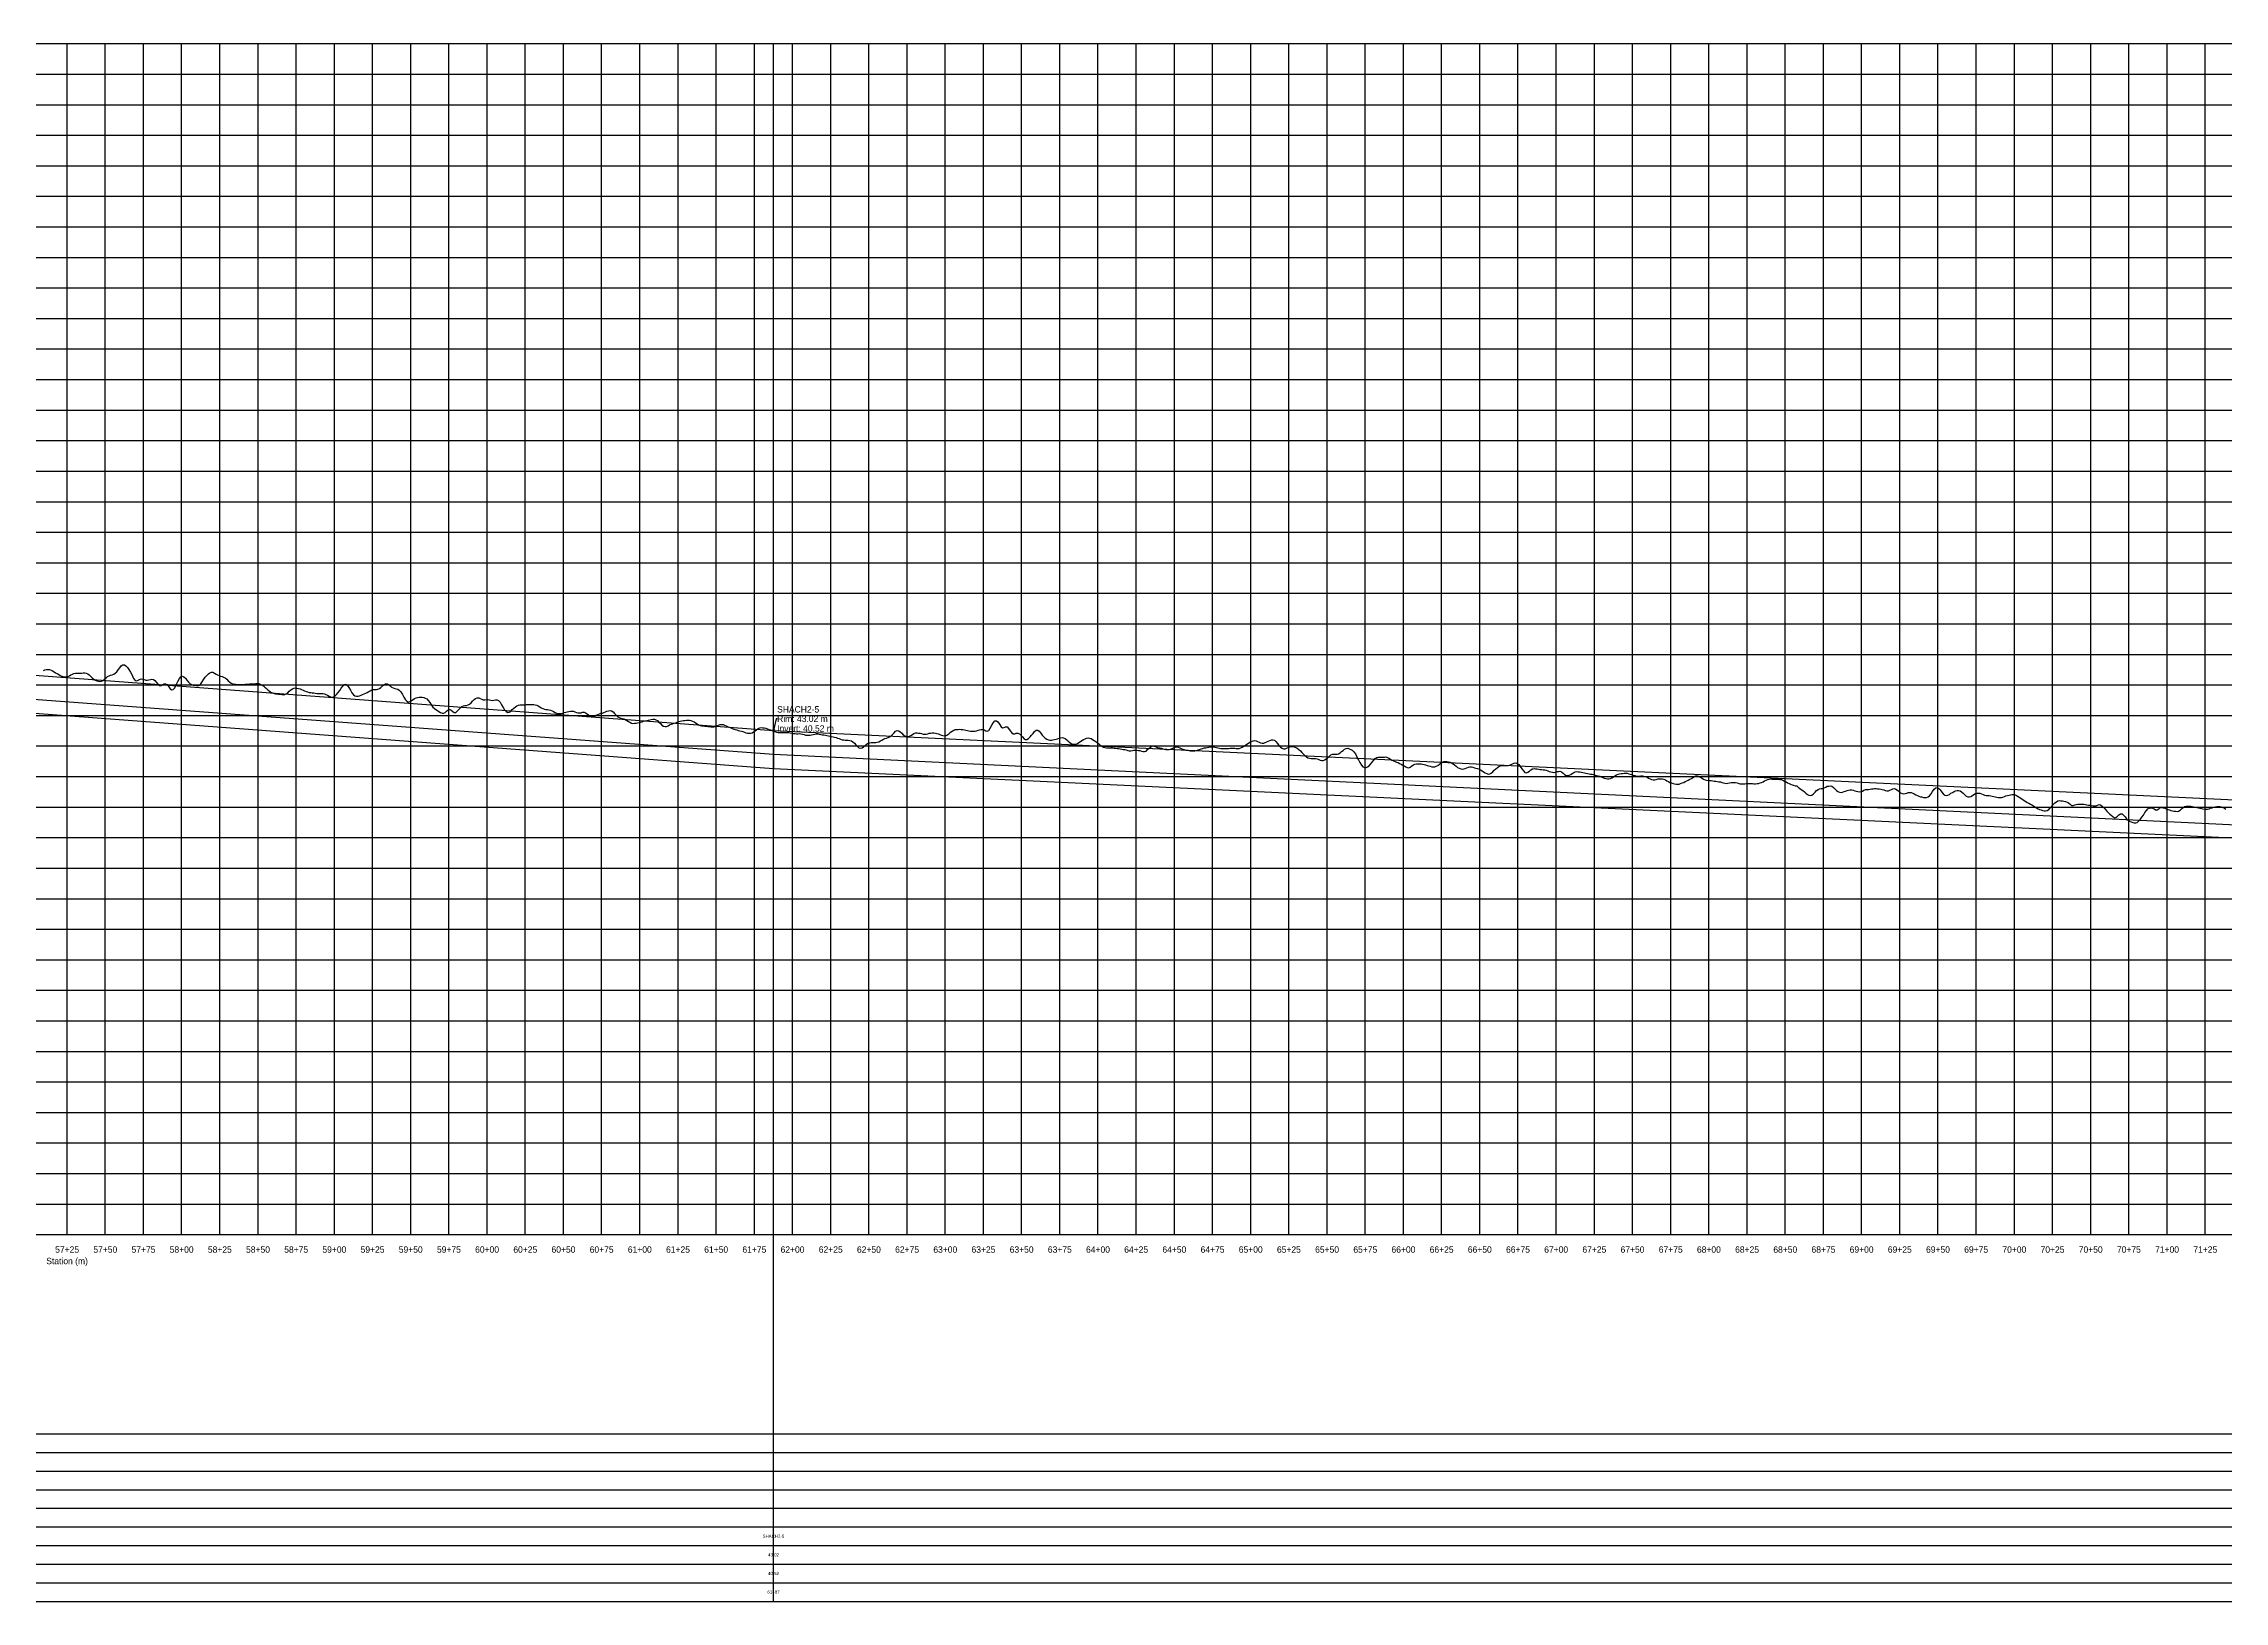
# Model space of a CAD drawing. Extents: x -64 to 11475, y -140 to 887.
# Drawn here: x 5710 to 7138, y -140 to 880 of the extents above; entities that cross this region are included whole.
import ezdxf
from ezdxf.enums import TextEntityAlignment as Align

# ---------------------------------------------------------------- set-up
doc = ezdxf.new("R2010")
doc.units = 0
for name, color, linetype in [('Annotation', 7, 'Continuous'), ('Annotation_Table', 254, 'Continuous'), ('Crown', 7, 'Continuous'), ('Grid', 254, 'Continuous'), ('Grid_Text', 7, 'Continuous'), ('Ground_Elevation', 3, 'Continuous'), ('Hydraulic_Grade', 5, 'Continuous'), ('Invert', 7, 'Continuous'), ('Structure', 7, 'Continuous')]:
    doc.layers.add(name, color=color, linetype=linetype)

msp = doc.modelspace()

# ---------------------------------------------------------------- linework, layer by layer
at = {"layer": 'Annotation', "color": 0}
msp.add_lwpolyline([(6187.5, 430.2), (6187.3, 431.1), (6188.1, 431)], close=True, dxfattribs=at)
msp.add_lwpolyline([(6189.9, 437.8), (6189.2, 437.8), (6187.5, 430.2)], dxfattribs=at)
at = {"layer": 'Annotation_Table', "color": 254}
for points in [[(6187.5, -140.2), (6187.5, 880)], [(-25, -30.5), (11450, -30.5)], [(-25, -42.7), (11450, -42.7)], [(-25, -54.9), (11450, -54.9)], [(-25, -67.1), (11450, -67.1)], [(-25, -79.2), (11450, -79.2)], [(-25, -91.4), (11450, -91.4)], [(-25, -103.6), (11450, -103.6)], [(-25, -115.8), (11450, -115.8)], [(-25, -128), (11450, -128)], [(-25, -140.2), (11450, -140.2)]]:
    msp.add_lwpolyline(points, dxfattribs=at)
at = {"layer": 'Crown', "color": 0}
for points in [[(3923.2, 599.8), (6187.5, 430.2)], [(6187.5, 430.2), (6187.5, 430.2)], [(6187.5, 430.2), (8970.7, 298)]]:
    msp.add_lwpolyline(points, dxfattribs=at)
at = {"layer": 'Grid', "color": 254}
for points in [[(-25, 880), (11450, 880)], [(5725, 100), (5725, 880)], [(5750, 100), (5750, 880)], [(5775, 100), (5775, 880)], [(5800, 100), (5800, 880)], [(5825, 100), (5825, 880)], [(5850, 100), (5850, 880)], [(5875, 100), (5875, 880)], [(5900, 100), (5900, 880)], [(5925, 100), (5925, 880)], [(5950, 100), (5950, 880)], [(5975, 100), (5975, 880)], [(6000, 100), (6000, 880)], [(6025, 100), (6025, 880)], [(6050, 100), (6050, 880)], [(6075, 100), (6075, 880)], [(6100, 100), (6100, 880)], [(6125, 100), (6125, 880)], [(6150, 100), (6150, 880)], [(6175, 100), (6175, 880)], [(6200, 100), (6200, 880)], [(6225, 100), (6225, 880)], [(6250, 100), (6250, 880)], [(6275, 100), (6275, 880)], [(6300, 100), (6300, 880)], [(6325, 100), (6325, 880)], [(6350, 100), (6350, 880)], [(6375, 100), (6375, 880)], [(6400, 100), (6400, 880)], [(6425, 100), (6425, 880)], [(6450, 100), (6450, 880)], [(6475, 100), (6475, 880)], [(6500, 100), (6500, 880)], [(6525, 100), (6525, 880)], [(6550, 100), (6550, 880)], [(6575, 100), (6575, 880)], [(6600, 100), (6600, 880)], [(6625, 100), (6625, 880)], [(6650, 100), (6650, 880)], [(6675, 100), (6675, 880)], [(6700, 100), (6700, 880)], [(6725, 100), (6725, 880)], [(6750, 100), (6750, 880)], [(6775, 100), (6775, 880)], [(6800, 100), (6800, 880)], [(6825, 100), (6825, 880)], [(6850, 100), (6850, 880)], [(6875, 100), (6875, 880)], [(6900, 100), (6900, 880)], [(6925, 100), (6925, 880)], [(6950, 100), (6950, 880)], [(6975, 100), (6975, 880)], [(7000, 100), (7000, 880)], [(7025, 100), (7025, 880)], [(7050, 100), (7050, 880)], [(7075, 100), (7075, 880)], [(7100, 100), (7100, 880)], [(7125, 100), (7125, 880)], [(-25, 860), (11450, 860)], [(-25, 840), (11450, 840)], [(-25, 820), (11450, 820)], [(-25, 800), (11450, 800)], [(-25, 780), (11450, 780)], [(-25, 760), (11450, 760)], [(-25, 740), (11450, 740)], [(-25, 720), (11450, 720)], [(-25, 700), (11450, 700)], [(-25, 680), (11450, 680)], [(-25, 660), (11450, 660)], [(-25, 640), (11450, 640)], [(-25, 620), (11450, 620)], [(-25, 600), (11450, 600)], [(-25, 580), (11450, 580)], [(-25, 560), (11450, 560)], [(-25, 540), (11450, 540)], [(-25, 520), (11450, 520)], [(-25, 500), (11450, 500)], [(-25, 480), (11450, 480)], [(-25, 460), (11450, 460)], [(-25, 440), (11450, 440)], [(-25, 420), (11450, 420)], [(-25, 400), (11450, 400)], [(-25, 380), (11450, 380)], [(-25, 360), (11450, 360)], [(-25, 340), (11450, 340)], [(-25, 320), (11450, 320)], [(-25, 300), (11450, 300)], [(-25, 280), (11450, 280)], [(-25, 260), (11450, 260)], [(-25, 240), (11450, 240)], [(-25, 220), (11450, 220)], [(-25, 200), (11450, 200)], [(-25, 180), (11450, 180)], [(-25, 160), (11450, 160)], [(-25, 140), (11450, 140)], [(-25, 120), (11450, 120)], [(-25, 100), (11450, 100)]]:
    msp.add_lwpolyline(points, dxfattribs=at)
at = {"layer": 'Ground_Elevation', "color": 3}
msp.add_lwpolyline([(5709.5, 469.5), (5710.5, 469.8), (5711.5, 470), (5712.5, 470), (5713.5, 470), (5714.5, 469.7), (5715.5, 469.2), (5716.5, 468.6), (5717.5, 468), (5718.5, 467.4), (5719.5, 466.8), (5720.5, 466.2), (5721.5, 465.8), (5722.5, 465.6), (5723.5, 465.4), (5724.5, 465.4), (5725.5, 465.6), (5726.5, 466), (5727.5, 466.5), (5728.5, 467), (5729.5, 467.4), (5730.5, 467.6), (5731.5, 467.6), (5732.5, 467.6), (5733.5, 467.6), (5734.5, 467.8), (5735.5, 468), (5736.5, 468), (5737.5, 467.8), (5738.5, 467.3), (5739.5, 466.5), (5740.5, 465.6), (5741.5, 464.6), (5742.5, 463.8), (5743.5, 463.1), (5744.5, 462.7), (5745.5, 462.4), (5746.5, 462.3), (5747.5, 462.4), (5748.5, 462.9), (5749.5, 463.8), (5750.5, 464.7), (5751.5, 465.5), (5752.5, 466), (5753.5, 466.3), (5754.5, 466.6), (5755.5, 467), (5756.5, 467.6), (5757.5, 468.5), (5758.5, 469.8), (5759.5, 471.2), (5760.5, 472.4), (5761.5, 473.2), (5762.5, 473.2), (5763.5, 472.6), (5764.5, 471.5), (5765.5, 470), (5766.5, 468.4), (5767.5, 466.4), (5768.5, 464.3), (5769.5, 462.9), (5770.5, 462.7), (5771.5, 463.1), (5772.5, 463.6), (5773.5, 463.9), (5774.5, 463.8), (5775.5, 463.5), (5776.5, 463.2), (5777.5, 463.1), (5778.5, 463.4), (5779.5, 463.6), (5780.5, 463.8), (5781.5, 463.6), (5782.5, 462.8), (5783.5, 461.6), (5784.5, 460.4), (5785.5, 459.7), (5786.5, 459.7), (5787.5, 460.3), (5788.5, 460.8), (5789.5, 460.8), (5790.5, 460.2), (5791.5, 458.8), (5792.5, 457.5), (5793.5, 456.8), (5794.5, 457), (5795.5, 458.1), (5796.5, 460.1), (5797.5, 462.2), (5798.5, 464.1), (5799.5, 465.3), (5800.5, 465.7), (5801.5, 465.3), (5802.5, 464.4), (5803.5, 463.2), (5804.5, 461.9), (5805.5, 460.8), (5806.5, 460.2), (5807.5, 459.9), (5808.5, 459.8), (5809.5, 459.6), (5810.5, 459.5), (5811.5, 459.8), (5812.5, 460.7), (5813.5, 462.1), (5814.5, 463.7), (5815.5, 465.1), (5816.5, 466.2), (5817.5, 467.2), (5818.5, 467.9), (5819.5, 468.3), (5820.5, 468.3), (5821.5, 467.8), (5822.5, 467.1), (5823.5, 466.5), (5824.5, 466.1), (5825.5, 465.8), (5826.5, 465.5), (5827.5, 465.1), (5828.5, 464.6), (5829.5, 463.7), (5830.5, 462.7), (5831.5, 461.8), (5832.5, 461.2), (5833.5, 460.8), (5834.5, 460.6), (5835.5, 460.4), (5836.5, 460.3), (5837.5, 460.2), (5838.5, 460.2), (5839.5, 460.3), (5840.5, 460.3), (5841.5, 460.4), (5842.5, 460.5), (5843.5, 460.6), (5844.5, 460.7), (5845.5, 460.8), (5846.5, 460.8), (5847.5, 460.8), (5848.5, 460.9), (5849.5, 460.9), (5850.5, 460.9), (5851.5, 460.6), (5852.5, 460), (5853.5, 459.3), (5854.5, 458.5), (5855.5, 457.7), (5856.5, 456.8), (5857.5, 456), (5858.5, 455.3), (5859.5, 454.8), (5860.5, 454.4), (5861.5, 454.2), (5862.5, 454.1), (5863.5, 454), (5864.5, 453.9), (5865.5, 453.7), (5866.5, 453.6), (5867.5, 453.7), (5868.5, 454.1), (5869.5, 454.9), (5870.5, 455.8), (5871.5, 456.7), (5872.5, 457.4), (5873.5, 457.8), (5874.5, 458), (5875.5, 457.9), (5876.5, 457.7), (5877.5, 457.4), (5878.5, 457), (5879.5, 456.6), (5880.5, 456.1), (5881.5, 455.7), (5882.5, 455.4), (5883.5, 455.1), (5884.5, 455), (5885.5, 454.9), (5886.5, 454.8), (5887.5, 454.6), (5888.5, 454.4), (5889.5, 454.3), (5890.5, 454.4), (5891.5, 454.4), (5892.5, 454.4), (5893.5, 454.2), (5894.5, 453.8), (5895.5, 453.2), (5896.5, 452.6), (5897.5, 452.2), (5898.5, 452), (5899.5, 452.2), (5900.5, 452.9), (5901.5, 453.8), (5902.5, 455), (5903.5, 456.3), (5904.5, 457.8), (5905.5, 459.1), (5906.5, 460.2), (5907.5, 460.4), (5908.5, 459.7), (5909.5, 458.3), (5910.5, 456.5), (5911.5, 454.9), (5912.5, 453.5), (5913.5, 452.8), (5914.5, 452.6), (5915.5, 452.7), (5916.5, 452.9), (5917.5, 453.3), (5918.5, 453.7), (5919.5, 454.1), (5920.5, 454.5), (5921.5, 455), (5922.5, 455.6), (5923.5, 456.2), (5924.5, 456.7), (5925.5, 457), (5926.5, 457.1), (5927.5, 457.1), (5928.5, 457.2), (5929.5, 457.7), (5930.5, 458.4), (5931.5, 459.4), (5932.5, 460.3), (5933.5, 460.7), (5934.5, 460.7), (5935.5, 460.2), (5936.5, 459.4), (5937.5, 458.6), (5938.5, 458), (5939.5, 457.7), (5940.5, 457.5), (5941.5, 457.2), (5942.5, 456.6), (5943.5, 455.4), (5944.5, 453.7), (5945.5, 451.9), (5946.5, 450.3), (5947.5, 449.3), (5948.5, 448.8), (5949.5, 449.1), (5950.5, 449.7), (5951.5, 450.5), (5952.5, 451.2), (5953.5, 451.6), (5954.5, 451.8), (5955.5, 451.9), (5956.5, 451.9), (5957.5, 451.9), (5958.5, 451.7), (5959.5, 451.4), (5960.5, 450.8), (5961.5, 449.8), (5962.5, 448.4), (5963.5, 446.7), (5964.5, 445.4), (5965.5, 444.5), (5966.5, 443.9), (5967.5, 443.2), (5968.5, 442.5), (5969.5, 441.9), (5970.5, 441.5), (5971.5, 441.5), (5972.5, 442), (5973.5, 442.9), (5974.5, 443.7), (5975.5, 444), (5976.5, 443.5), (5977.5, 442.6), (5978.5, 442), (5979.5, 442), (5980.5, 442.8), (5981.5, 443.9), (5982.5, 445), (5983.5, 445.8), (5984.5, 446.3), (5985.5, 446.5), (5986.5, 446.6), (5987.5, 446.9), (5988.5, 447.4), (5989.5, 448.3), (5990.5, 449.4), (5991.5, 450.4), (5992.5, 451.1), (5993.5, 451.5), (5994.5, 451.5), (5995.5, 451.2), (5996.5, 450.7), (5997.5, 450.2), (5998.5, 450.3), (5999.5, 450.5), (6000.5, 450.4), (6001.5, 450.2), (6002.5, 450.1), (6003.5, 449.9), (6004.5, 450.1), (6005.5, 450.3), (6006.5, 450.3), (6007.5, 449.8), (6008.5, 448.7), (6009.5, 447), (6010.5, 445.3), (6011.5, 443.6), (6012.5, 442.5), (6013.5, 442), (6014.5, 442.1), (6015.5, 442.8), (6016.5, 443.8), (6017.5, 444.8), (6018.5, 445.7), (6019.5, 446.4), (6020.5, 446.8), (6021.5, 446.9), (6022.5, 446.9), (6023.5, 446.9), (6024.5, 447), (6025.5, 447.1), (6026.5, 447.1), (6027.5, 447.1), (6028.5, 447.1), (6029.5, 447.1), (6030.5, 447.1), (6031.5, 447), (6032.5, 446.7), (6033.5, 446.2), (6034.5, 445.6), (6035.5, 445), (6036.5, 444.5), (6037.5, 444.1), (6038.5, 443.9), (6039.5, 443.8), (6040.5, 443.7), (6041.5, 443.5), (6042.5, 443.1), (6043.5, 442.5), (6044.5, 442), (6045.5, 441.6), (6046.5, 441.3), (6047.5, 441.3), (6048.5, 441.3), (6049.5, 441.6), (6050.5, 441.9), (6051.5, 442.2), (6052.5, 442.4), (6053.5, 442.6), (6054.5, 442.8), (6055.5, 442.8), (6056.5, 442.7), (6057.5, 442.3), (6058.5, 442), (6059.5, 441.7), (6060.5, 441.7), (6061.5, 441.8), (6062.5, 442.1), (6063.5, 442.2), (6064.5, 441.8), (6065.5, 441.1), (6066.5, 440.3), (6067.5, 439.5), (6068.5, 439.1), (6069.5, 439.2), (6070.5, 439.6), (6071.5, 440.2), (6072.5, 440.7), (6073.5, 441.1), (6074.5, 441.4), (6075.5, 441.6), (6076.5, 442), (6077.5, 442.3), (6078.5, 442.7), (6079.5, 443), (6080.5, 443.2), (6081.5, 443), (6082.5, 442.3), (6083.5, 441.2), (6084.5, 440.1), (6085.5, 439.2), (6086.5, 438.6), (6087.5, 438.3), (6088.5, 438.1), (6089.5, 437.8), (6090.5, 437.4), (6091.5, 436.8), (6092.5, 436.1), (6093.5, 435.5), (6094.5, 435), (6095.5, 434.8), (6096.5, 434.9), (6097.5, 435), (6098.5, 435.2), (6099.5, 435.4), (6100.5, 435.7), (6101.5, 435.9), (6102.5, 436.2), (6103.5, 436.4), (6104.5, 436.6), (6105.5, 436.9), (6106.5, 437.1), (6107.5, 437.3), (6108.5, 437.5), (6109.5, 437.5), (6110.5, 437.2), (6111.5, 436.6), (6112.5, 435.7), (6113.5, 434.7), (6114.5, 433.7), (6115.5, 433), (6116.5, 432.7), (6117.5, 432.8), (6118.5, 433.3), (6119.5, 433.8), (6120.5, 434.2), (6121.5, 434.5), (6122.5, 434.9), (6123.5, 435.2), (6124.5, 435.6), (6125.5, 436), (6126.5, 436.3), (6127.5, 436.5), (6128.5, 436.6), (6129.5, 436.7), (6130.5, 436.9), (6131.5, 437), (6132.5, 437), (6133.5, 436.8), (6134.5, 436.3), (6135.5, 435.8), (6136.5, 435.1), (6137.5, 434.5), (6138.5, 433.9), (6139.5, 433.5), (6140.5, 433.2), (6141.5, 433.1), (6142.5, 433), (6143.5, 432.9), (6144.5, 432.8), (6145.5, 432.7), (6146.5, 432.6), (6147.5, 432.5), (6148.5, 432.6), (6149.5, 432.8), (6150.5, 433.2), (6151.5, 433.6), (6152.5, 434), (6153.5, 434.1), (6154.5, 434), (6155.5, 433.7), (6156.5, 433.3), (6157.5, 432.8), (6158.5, 432.4), (6159.5, 431.9), (6160.5, 431.5), (6161.5, 431.1), (6162.5, 430.8), (6163.5, 430.5), (6164.5, 430.2), (6165.5, 430), (6166.5, 429.7), (6167.5, 429.4), (6168.5, 429.1), (6169.5, 428.7), (6170.5, 428.4), (6171.5, 428.3), (6172.5, 428.4), (6173.5, 428.7), (6174.5, 429.2), (6175.5, 429.9), (6176.5, 430.6), (6177.5, 431.4), (6178.5, 431.9), (6179.5, 432.1), (6180.5, 432), (6181.5, 431.8), (6182.5, 431.6), (6183.5, 431.2), (6184.5, 430.9), (6185.5, 430.5), (6186.5, 430.2), (6187.5, 429.8), (6188.5, 429.4), (6189.5, 429.1), (6190.5, 428.9), (6191.5, 428.8), (6192.5, 428.8), (6193.5, 428.8), (6194.5, 428.8), (6195.5, 428.9), (6196.5, 428.9), (6197.5, 428.8), (6198.5, 428.7), (6199.5, 428.4), (6200.5, 428.2), (6201.5, 428.1), (6202.5, 428), (6203.5, 428), (6204.5, 428.1), (6205.5, 428), (6206.5, 427.8), (6207.5, 427.5), (6208.5, 427.2), (6209.5, 427), (6210.5, 427), (6211.5, 427.1), (6212.5, 427.3), (6213.5, 427.6), (6214.5, 427.8), (6215.5, 427.9), (6216.5, 427.9), (6217.5, 427.8), (6218.5, 427.6), (6219.5, 427.4), (6220.5, 427.3), (6221.5, 427.1), (6222.5, 426.9), (6223.5, 426.6), (6224.5, 426.4), (6225.5, 426.2), (6226.5, 426), (6227.5, 425.8), (6228.5, 425.5), (6229.5, 425.2), (6230.5, 424.9), (6231.5, 424.5), (6232.5, 424.1), (6233.5, 424), (6234.5, 423.9), (6235.5, 423.9), (6236.5, 423.8), (6237.5, 423.7), (6238.5, 423.4), (6239.5, 422.8), (6240.5, 421.9), (6241.5, 420.8), (6242.5, 419.7), (6243.5, 418.8), (6244.5, 418.5), (6245.5, 418.7), (6246.5, 419.4), (6247.5, 420.3), (6248.5, 421.1), (6249.5, 421.8), (6250.5, 422.1), (6251.5, 422.3), (6252.5, 422.3), (6253.5, 422.3), (6254.5, 422.2), (6255.5, 422.4), (6256.5, 422.8), (6257.5, 423.4), (6258.5, 423.9), (6259.5, 424.4), (6260.5, 424.9), (6261.5, 425.2), (6262.5, 425.5), (6263.5, 426), (6264.5, 426.6), (6265.5, 427.5), (6266.5, 428.7), (6267.5, 429.7), (6268.5, 430.2), (6269.5, 429.9), (6270.5, 429.3), (6271.5, 428.4), (6272.5, 427.4), (6273.5, 426.7), (6274.5, 426.2), (6275.5, 426.2), (6276.5, 426.4), (6277.5, 426.9), (6278.5, 427.6), (6279.5, 428.2), (6280.5, 428.6), (6281.5, 428.7), (6282.5, 428.5), (6283.5, 428.3), (6284.5, 428.1), (6285.5, 427.8), (6286.5, 427.7), (6287.5, 427.8), (6288.5, 428), (6289.5, 428.3), (6290.5, 428.5), (6291.5, 428.7), (6292.5, 428.7), (6293.5, 428.5), (6294.5, 428.2), (6295.5, 427.9), (6296.5, 427.5), (6297.5, 427), (6298.5, 426.8), (6299.5, 426.7), (6300.5, 426.9), (6301.5, 427.4), (6302.5, 428.1), (6303.5, 429), (6304.5, 429.8), (6305.5, 430.4), (6306.5, 430.7), (6307.5, 430.8), (6308.5, 430.9), (6309.5, 431), (6310.5, 430.9), (6311.5, 430.8), (6312.5, 430.6), (6313.5, 430.4), (6314.5, 430.1), (6315.5, 430), (6316.5, 429.8), (6317.5, 429.7), (6318.5, 429.7), (6319.5, 429.8), (6320.5, 430), (6321.5, 430.3), (6322.5, 430.6), (6323.5, 430.8), (6324.5, 430.8), (6325.5, 430.5), (6326.5, 429.9), (6327.5, 429.7), (6328.5, 430.2), (6329.5, 431.7), (6330.5, 433.6), (6331.5, 435.3), (6332.5, 436.4), (6333.5, 436.5), (6334.5, 435.8), (6335.5, 434.2), (6336.5, 432.6), (6337.5, 431.9), (6338.5, 432.1), (6339.5, 432.6), (6340.5, 432.5), (6341.5, 431.5), (6342.5, 429.9), (6343.5, 428.7), (6344.5, 428), (6345.5, 428), (6346.5, 428.3), (6347.5, 428.4), (6348.5, 428), (6349.5, 427.1), (6350.5, 425.9), (6351.5, 424.9), (6352.5, 424.3), (6353.5, 424.3), (6354.5, 424.9), (6355.5, 426), (6356.5, 427.1), (6357.5, 428.2), (6358.5, 429.5), (6359.5, 430.4), (6360.5, 430.4), (6361.5, 429.7), (6362.5, 428.4), (6363.5, 427), (6364.5, 425.9), (6365.5, 425.1), (6366.5, 424.5), (6367.5, 424.1), (6368.5, 423.9), (6369.5, 423.9), (6370.5, 424), (6371.5, 424.2), (6372.5, 424.4), (6373.5, 424.7), (6374.5, 425.1), (6375.5, 425.4), (6376.5, 425.5), (6377.5, 425.4), (6378.5, 424.8), (6379.5, 424.1), (6380.5, 423.1), (6381.5, 422.3), (6382.5, 421.6), (6383.5, 421.2), (6384.5, 421.1), (6385.5, 421.3), (6386.5, 421.7), (6387.5, 422.3), (6388.5, 423), (6389.5, 423.6), (6390.5, 424.2), (6391.5, 424.7), (6392.5, 425.1), (6393.5, 425.3), (6394.5, 425.2), (6395.5, 424.8), (6396.5, 424.3), (6397.5, 423.6), (6398.5, 422.9), (6399.5, 422.2), (6400.5, 421.4), (6401.5, 420.5), (6402.5, 419.8), (6403.5, 419.3), (6404.5, 419), (6405.5, 418.8), (6406.5, 418.7), (6407.5, 418.7), (6408.5, 418.7), (6409.5, 418.7), (6410.5, 418.6), (6411.5, 418.5), (6412.5, 418.4), (6413.5, 418.3), (6414.5, 418.1), (6415.5, 418), (6416.5, 417.8), (6417.5, 417.6), (6418.5, 417.4), (6419.5, 417.1), (6420.5, 416.9), (6421.5, 416.8), (6422.5, 417), (6423.5, 417.2), (6424.5, 417.2), (6425.5, 417.2), (6426.5, 417.1), (6427.5, 417), (6428.5, 416.7), (6429.5, 416.4), (6430.5, 416.3), (6431.5, 416.7), (6432.5, 417.6), (6433.5, 418.6), (6434.5, 419.5), (6435.5, 420), (6436.5, 419.9), (6437.5, 419.6), (6438.5, 419.2), (6439.5, 418.9), (6440.5, 418.7), (6441.5, 418.5), (6442.5, 418.2), (6443.5, 418), (6444.5, 417.8), (6445.5, 417.6), (6446.5, 417.6), (6447.5, 417.9), (6448.5, 418.4), (6449.5, 418.8), (6450.5, 419.2), (6451.5, 419.4), (6452.5, 419.3), (6453.5, 418.8), (6454.5, 418.3), (6455.5, 417.9), (6456.5, 417.6), (6457.5, 417.3), (6458.5, 417.2), (6459.5, 417), (6460.5, 416.9), (6461.5, 416.9), (6462.5, 416.8), (6463.5, 416.8), (6464.5, 417), (6465.5, 417.4), (6466.5, 417.8), (6467.5, 418.1), (6468.5, 418.4), (6469.5, 418.7), (6470.5, 418.9), (6471.5, 419.1), (6472.5, 419.3), (6473.5, 419.5), (6474.5, 419.5), (6475.5, 419.5), (6476.5, 419.3), (6477.5, 419.1), (6478.5, 418.8), (6479.5, 418.5), (6480.5, 418.4), (6481.5, 418.4), (6482.5, 418.4), (6483.5, 418.4), (6484.5, 418.4), (6485.5, 418.4), (6486.5, 418.5), (6487.5, 418.5), (6488.5, 418.5), (6489.5, 418.5), (6490.5, 418.4), (6491.5, 418.3), (6492.5, 418.4), (6493.5, 418.7), (6494.5, 419.2), (6495.5, 419.8), (6496.5, 420.5), (6497.5, 421.2), (6498.5, 421.9), (6499.5, 422.6), (6500.5, 423), (6501.5, 423.3), (6502.5, 423.5), (6503.5, 423.4), (6504.5, 423), (6505.5, 422.6), (6506.5, 422.1), (6507.5, 421.9), (6508.5, 421.9), (6509.5, 422.3), (6510.5, 422.7), (6511.5, 423.2), (6512.5, 423.7), (6513.5, 424.1), (6514.5, 424.1), (6515.5, 423.8), (6516.5, 422.9), (6517.5, 421.7), (6518.5, 420.4), (6519.5, 419.3), (6520.5, 418.5), (6521.5, 418.2), (6522.5, 418.2), (6523.5, 418.6), (6524.5, 419.1), (6525.5, 419.4), (6526.5, 419.6), (6527.5, 419.6), (6528.5, 419.5), (6529.5, 419.1), (6530.5, 418.5), (6531.5, 417.8), (6532.5, 416.8), (6533.5, 415.7), (6534.5, 414.7), (6535.5, 413.7), (6536.5, 412.9), (6537.5, 412.3), (6538.5, 412), (6539.5, 411.8), (6540.5, 411.8), (6541.5, 411.8), (6542.5, 411.8), (6543.5, 411.6), (6544.5, 411.2), (6545.5, 410.8), (6546.5, 410.4), (6547.5, 410.5), (6548.5, 410.9), (6549.5, 411.5), (6550.5, 412.4), (6551.5, 413.4), (6552.5, 414.3), (6553.5, 414.7), (6554.5, 414.7), (6555.5, 414.6), (6556.5, 414.6), (6557.5, 414.9), (6558.5, 415.5), (6559.5, 416.3), (6560.5, 417.1), (6561.5, 417.9), (6562.5, 418.4), (6563.5, 418.5), (6564.5, 418.2), (6565.5, 417.8), (6566.5, 417.2), (6567.5, 416.2), (6568.5, 414.8), (6569.5, 413), (6570.5, 411), (6571.5, 409.1), (6572.5, 407.4), (6573.5, 406.4), (6574.5, 406), (6575.5, 406), (6576.5, 406.4), (6577.5, 407.1), (6578.5, 408.2), (6579.5, 409.5), (6580.5, 410.8), (6581.5, 411.8), (6582.5, 412.4), (6583.5, 412.7), (6584.5, 412.7), (6585.5, 412.6), (6586.5, 412.6), (6587.5, 412.7), (6588.5, 412.8), (6589.5, 412.5), (6590.5, 412), (6591.5, 411.3), (6592.5, 410.7), (6593.5, 410.2), (6594.5, 409.8), (6595.5, 409.4), (6596.5, 409.1), (6597.5, 408.6), (6598.5, 408.1), (6599.5, 407.5), (6600.5, 406.9), (6601.5, 406.3), (6602.5, 405.9), (6603.5, 405.8), (6604.5, 406.2), (6605.5, 407), (6606.5, 407.6), (6607.5, 408), (6608.5, 408.3), (6609.5, 408.4), (6610.5, 408.4), (6611.5, 408.3), (6612.5, 408.1), (6613.5, 407.9), (6614.5, 407.6), (6615.5, 407.3), (6616.5, 407), (6617.5, 406.7), (6618.5, 406.4), (6619.5, 406.3), (6620.5, 406.3), (6621.5, 406.7), (6622.5, 407.3), (6623.5, 408), (6624.5, 408.8), (6625.5, 409.4), (6626.5, 409.8), (6627.5, 409.9), (6628.5, 409.9), (6629.5, 409.7), (6630.5, 409.4), (6631.5, 409), (6632.5, 408.4), (6633.5, 407.6), (6634.5, 406.8), (6635.5, 406), (6636.5, 405.4), (6637.5, 405), (6638.5, 404.9), (6639.5, 405), (6640.5, 405.3), (6641.5, 405.7), (6642.5, 406.1), (6643.5, 406.3), (6644.5, 406.3), (6645.5, 406.1), (6646.5, 405.8), (6647.5, 405.5), (6648.5, 405.2), (6649.5, 404.8), (6650.5, 404.3), (6651.5, 403.7), (6652.5, 403), (6653.5, 402.4), (6654.5, 401.9), (6655.5, 401.6), (6656.5, 401.7), (6657.5, 402.2), (6658.5, 403), (6659.5, 404.1), (6660.5, 405), (6661.5, 405.9), (6662.5, 406.6), (6663.5, 407.1), (6664.5, 407.3), (6665.5, 407.3), (6666.5, 407.2), (6667.5, 407.2), (6668.5, 407.2), (6669.5, 407.5), (6670.5, 407.9), (6671.5, 408.4), (6672.5, 408.8), (6673.5, 408.9), (6674.5, 408.6), (6675.5, 407.8), (6676.5, 406.6), (6677.5, 405.1), (6678.5, 403.7), (6679.5, 402.7), (6680.5, 402.5), (6681.5, 402.8), (6682.5, 403.6), (6683.5, 404.4), (6684.5, 405), (6685.5, 405.2), (6686.5, 405.1), (6687.5, 405), (6688.5, 404.8), (6689.5, 404.7), (6690.5, 404.6), (6691.5, 404.4), (6692.5, 404.3), (6693.5, 404.1), (6694.5, 403.8), (6695.5, 403.4), (6696.5, 403), (6697.5, 402.8), (6698.5, 402.7), (6699.5, 402.9), (6700.5, 403.2), (6701.5, 403.4), (6702.5, 403.5), (6703.5, 403.1), (6704.5, 402.3), (6705.5, 401.3), (6706.5, 400.7), (6707.5, 400.6), (6708.5, 400.9), (6709.5, 401.4), (6710.5, 402), (6711.5, 402.6), (6712.5, 403), (6713.5, 403.2), (6714.5, 403.1), (6715.5, 403), (6716.5, 402.8), (6717.5, 402.7), (6718.5, 402.5), (6719.5, 402.3), (6720.5, 402), (6721.5, 401.8), (6722.5, 401.6), (6723.5, 401.5), (6724.5, 401.3), (6725.5, 401), (6726.5, 400.7), (6727.5, 400.4), (6728.5, 400.2), (6729.5, 399.9), (6730.5, 399.4), (6731.5, 399), (6732.5, 398.7), (6733.5, 398.6), (6734.5, 398.6), (6735.5, 398.8), (6736.5, 399.1), (6737.5, 399.8), (6738.5, 400.5), (6739.5, 401.1), (6740.5, 401.6), (6741.5, 401.8), (6742.5, 401.9), (6743.5, 402), (6744.5, 402.2), (6745.5, 402.2), (6746.5, 402.1), (6747.5, 401.8), (6748.5, 401.6), (6749.5, 401.3), (6750.5, 401), (6751.5, 400.6), (6752.5, 400.3), (6753.5, 400.2), (6754.5, 400.3), (6755.5, 400.5), (6756.5, 400.5), (6757.5, 400.3), (6758.5, 400), (6759.5, 399.5), (6760.5, 398.9), (6761.5, 398.4), (6762.5, 398), (6763.5, 397.8), (6764.5, 397.9), (6765.5, 398.1), (6766.5, 398.4), (6767.5, 398.5), (6768.5, 398.6), (6769.5, 398.5), (6770.5, 398.2), (6771.5, 397.8), (6772.5, 397.2), (6773.5, 396.7), (6774.5, 396.2), (6775.5, 395.9), (6776.5, 395.5), (6777.5, 395.2), (6778.5, 395), (6779.5, 394.9), (6780.5, 395.1), (6781.5, 395.4), (6782.5, 395.8), (6783.5, 396.2), (6784.5, 396.7), (6785.5, 397.2), (6786.5, 397.7), (6787.5, 398.2), (6788.5, 398.8), (6789.5, 399.4), (6790.5, 400.1), (6791.5, 400.4), (6792.5, 400.4), (6793.5, 400.2), (6794.5, 399.6), (6795.5, 399), (6796.5, 398.3), (6797.5, 397.8), (6798.5, 397.6), (6799.5, 397.5), (6800.5, 397.4), (6801.5, 397.3), (6802.5, 397.2), (6803.5, 397), (6804.5, 396.9), (6805.5, 396.8), (6806.5, 396.6), (6807.5, 396.5), (6808.5, 396.2), (6809.5, 395.9), (6810.5, 395.6), (6811.5, 395.5), (6812.5, 395.6), (6813.5, 395.9), (6814.5, 396.1), (6815.5, 396.2), (6816.5, 396.2), (6817.5, 396.1), (6818.5, 395.8), (6819.5, 395.5), (6820.5, 395.3), (6821.5, 395.2), (6822.5, 395.3), (6823.5, 395.3), (6824.5, 395.4), (6825.5, 395.5), (6826.5, 395.5), (6827.5, 395.4), (6828.5, 395.4), (6829.5, 395.3), (6830.5, 395.3), (6831.5, 395.4), (6832.5, 395.5), (6833.5, 395.8), (6834.5, 396.1), (6835.5, 396.6), (6836.5, 397.1), (6837.5, 397.6), (6838.5, 398), (6839.5, 398.3), (6840.5, 398.4), (6841.5, 398.3), (6842.5, 398.2), (6843.5, 398.2), (6844.5, 398.2), (6845.5, 398.2), (6846.5, 398.1), (6847.5, 398), (6848.5, 397.6), (6849.5, 397), (6850.5, 396.5), (6851.5, 395.9), (6852.5, 395.5), (6853.5, 395), (6854.5, 394.6), (6855.5, 394.3), (6856.5, 394), (6857.5, 393.9), (6858.5, 393.1), (6859.5, 392.2), (6860.5, 391.4), (6861.5, 390.8), (6862.5, 390), (6863.5, 389.1), (6864.5, 388.3), (6865.5, 387.7), (6866.5, 387.6), (6867.5, 387.9), (6868.5, 388.7), (6869.5, 389.8), (6870.5, 390.8), (6871.5, 391.5), (6872.5, 391.9), (6873.5, 392.1), (6874.5, 392.2), (6875.5, 392.6), (6876.5, 393.1), (6877.5, 393.6), (6878.5, 393.8), (6879.5, 393.9), (6880.5, 393.6), (6881.5, 392.9), (6882.5, 391.9), (6883.5, 390.8), (6884.5, 390.1), (6885.5, 389.7), (6886.5, 389.6), (6887.5, 389.8), (6888.5, 390.1), (6889.5, 390.5), (6890.5, 390.8), (6891.5, 391), (6892.5, 391.2), (6893.5, 391.2), (6894.5, 391), (6895.5, 390.7), (6896.5, 390.4), (6897.5, 390.1), (6898.5, 390), (6899.5, 390.1), (6900.5, 390.4), (6901.5, 391), (6902.5, 391.4), (6903.5, 391.5), (6904.5, 391.6), (6905.5, 391.8), (6906.5, 391.9), (6907.5, 392), (6908.5, 392.1), (6909.5, 392.1), (6910.5, 392), (6911.5, 391.9), (6912.5, 391.7), (6913.5, 391.5), (6914.5, 391.2), (6915.5, 390.9), (6916.5, 390.6), (6917.5, 390.7), (6918.5, 391.1), (6919.5, 391.6), (6920.5, 392), (6921.5, 392.1), (6922.5, 391.7), (6923.5, 391), (6924.5, 390.1), (6925.5, 389.3), (6926.5, 388.8), (6927.5, 388.7), (6928.5, 388.8), (6929.5, 389.1), (6930.5, 389.5), (6931.5, 389.6), (6932.5, 389.5), (6933.5, 389.1), (6934.5, 388.6), (6935.5, 388.1), (6936.5, 387.6), (6937.5, 387.1), (6938.5, 386.8), (6939.5, 386.6), (6940.5, 386.3), (6941.5, 386.2), (6942.5, 386.3), (6943.5, 386.6), (6944.5, 387.4), (6945.5, 388.7), (6946.5, 390.3), (6947.5, 391.7), (6948.5, 392.6), (6949.5, 392.8), (6950.5, 392.2), (6951.5, 391.2), (6952.5, 389.8), (6953.5, 388.6), (6954.5, 387.8), (6955.5, 387.6), (6956.5, 387.8), (6957.5, 388.3), (6958.5, 389), (6959.5, 389.6), (6960.5, 390.2), (6961.5, 390.6), (6962.5, 390.9), (6963.5, 390.9), (6964.5, 390.6), (6965.5, 390), (6966.5, 389.1), (6967.5, 388), (6968.5, 387.1), (6969.5, 386.7), (6970.5, 386.7), (6971.5, 387), (6972.5, 387.6), (6973.5, 388.2), (6974.5, 388.8), (6975.5, 389.2), (6976.5, 389.2), (6977.5, 389), (6978.5, 388.6), (6979.5, 388.2), (6980.5, 387.8), (6981.5, 387.6), (6982.5, 387.5), (6983.5, 387.5), (6984.5, 387.4), (6985.5, 387.1), (6986.5, 386.9), (6987.5, 386.6), (6988.5, 386.5), (6989.5, 386.3), (6990.5, 386.2), (6991.5, 386.2), (6992.5, 386.5), (6993.5, 386.9), (6994.5, 387.3), (6995.5, 387.5), (6996.5, 387.8), (6997.5, 388), (6998.5, 388.2), (6999.5, 388.2), (7000.5, 388), (7001.5, 387.6), (7002.5, 387), (7003.5, 386.3), (7004.5, 385.6), (7005.5, 385), (7006.5, 384.3), (7007.5, 383.7), (7008.5, 383.1), (7009.5, 382.5), (7010.5, 382), (7011.5, 381.5), (7012.5, 380.9), (7013.5, 380.2), (7014.5, 379.4), (7015.5, 378.9), (7016.5, 378.4), (7017.5, 378.1), (7018.5, 377.8), (7019.5, 377.6), (7020.5, 377.5), (7021.5, 377.8), (7022.5, 378.4), (7023.5, 379.4), (7024.5, 380.4), (7025.5, 381.6), (7026.5, 382.7), (7027.5, 383.5), (7028.5, 384.1), (7029.5, 384.2), (7030.5, 384.1), (7031.5, 384), (7032.5, 383.8), (7033.5, 383.6), (7034.5, 383.3), (7035.5, 382.7), (7036.5, 381.9), (7037.5, 381.1), (7038.5, 381.1), (7039.5, 381.4), (7040.5, 381.6), (7041.5, 381.8), (7042.5, 381.9), (7043.5, 382), (7044.5, 381.9), (7045.5, 381.9), (7046.5, 381.7), (7047.5, 381.5), (7048.5, 381.3), (7049.5, 381.2), (7050.5, 381), (7051.5, 380.9), (7052.5, 380.8), (7053.5, 380.9), (7054.5, 381.2), (7055.5, 381.7), (7056.5, 381.5), (7057.5, 380.7), (7058.5, 379.7), (7059.5, 378.6), (7060.5, 377.4), (7061.5, 376.4), (7062.5, 375.4), (7063.5, 374.7), (7064.5, 373.8), (7065.5, 373), (7066.5, 373.1), (7067.5, 374), (7068.5, 375), (7069.5, 375.6), (7070.5, 375.6), (7071.5, 374.8), (7072.5, 373.6), (7073.5, 372.4), (7074.5, 371.5), (7075.5, 370.8), (7076.5, 370.3), (7077.5, 369.8), (7078.5, 369.6), (7079.5, 369.6), (7080.5, 370), (7081.5, 370.9), (7082.5, 372.1), (7083.5, 373.4), (7084.5, 374.8), (7085.5, 376.4), (7086.5, 377.8), (7087.5, 378.9), (7088.5, 379.3), (7089.5, 379.4), (7090.5, 379.2), (7091.5, 378.8), (7092.5, 378.3), (7093.5, 378.2), (7094.5, 378.9), (7095.5, 379.7), (7096.5, 379.7), (7097.5, 379.6), (7098.5, 379.3), (7099.5, 378.9), (7100.5, 378.5), (7101.5, 378.1), (7102.5, 377.8), (7103.5, 377.5), (7104.5, 377.4), (7105.5, 377.3), (7106.5, 377.2), (7107.5, 377.3), (7108.5, 377.9), (7109.5, 378.9), (7110.5, 379.8), (7111.5, 380.4), (7112.5, 380.6), (7113.5, 380.7), (7114.5, 380.7), (7115.5, 380.6), (7116.5, 380.3), (7117.5, 380.1), (7118.5, 380), (7119.5, 379.8), (7120.5, 379.6), (7121.5, 379.3), (7122.5, 379.1), (7123.5, 378.9), (7124.5, 378.7), (7125.5, 378.6), (7126.5, 378.7), (7127.5, 378.9), (7128.5, 379.2), (7129.5, 379.5), (7130.5, 379.9), (7131.5, 380.1), (7132.5, 380.3), (7133.5, 380.4), (7134.5, 380.4), (7135.5, 380.1), (7136.5, 379.7), (7137.5, 379.2), (7138.5, 378.6)], dxfattribs=at)
at = {"layer": 'Hydraulic_Grade', "color": 5}
for points in [[(3923.2, 582.9), (6187.5, 414.6)], [(6187.5, 414.6), (6187.5, 414.6)], [(6187.5, 414.6), (8970.7, 280.1)]]:
    msp.add_lwpolyline(points, dxfattribs=at)
at = {"layer": 'Invert', "color": 0}
for points in [[(3923.2, 574.8), (6187.5, 405.2)], [(6187.5, 405.2), (6187.5, 405.2)], [(6187.5, 405.2), (8970.7, 273)]]:
    msp.add_lwpolyline(points, dxfattribs=at)
at = {"layer": 'Structure', "color": 0}
msp.add_lwpolyline([(6187.5, 430.2), (6187.5, 405.2)], dxfattribs=at)
msp.add_lwpolyline([(6187.5, 430.2), (6187.5, 405.2)], dxfattribs=at)

# ---------------------------------------------------------------- texts
at = {"layer": 'Annotation', "color": 0}
for s, height, p in [('SHACH2-5', 4.17, (6189.9, 444)), ('Rim: 43.02 m', 4.167, (6189.9, 437.8)), ('Invert: 40.52 m', 4.167, (6189.9, 431.5))]:
    msp.add_text(s, height=height, dxfattribs=at).set_placement(p, align=Align.MIDDLE_LEFT)
at = {"layer": 'Annotation_Table', "color": 0}
for s, p in [('SHACH2-5', (6187.5, -97.5)), ('43.02', (6187.5, -109.7)), ('40.52', (6187.5, -121.9)), ('61+87', (6187.5, -134.1))]:
    msp.add_text(s, height=2.08, dxfattribs=at).set_placement(p, align=Align.MIDDLE_CENTER)
at = {"layer": 'Grid_Text', "color": 0}
for s, height, p in [('57+25', 4.17, (5725, 92.3)), ('57+50', 4.17, (5750, 92.3)), ('57+75', 4.17, (5775, 92.3)), ('58+00', 4.17, (5800, 92.3)), ('58+25', 4.17, (5825, 92.3)), ('58+50', 4.17, (5850, 92.3)), ('58+75', 4.17, (5875, 92.3)), ('59+00', 4.17, (5900, 92.3)), ('59+25', 4.17, (5925, 92.3)), ('59+50', 4.17, (5950, 92.3)), ('59+75', 4.17, (5975, 92.3)), ('60+00', 4.17, (6000, 92.3)), ('60+25', 4.17, (6025, 92.3)), ('60+50', 4.17, (6050, 92.3)), ('60+75', 4.17, (6075, 92.3)), ('61+00', 4.17, (6100, 92.3)), ('61+25', 4.17, (6125, 92.3)), ('61+50', 4.17, (6150, 92.3)), ('61+75', 4.17, (6175, 92.3)), ('62+00', 4.17, (6200, 92.3)), ('62+25', 4.17, (6225, 92.3)), ('62+50', 4.17, (6250, 92.3)), ('62+75', 4.17, (6275, 92.3)), ('63+00', 4.17, (6300, 92.3)), ('63+25', 4.17, (6325, 92.3)), ('63+50', 4.17, (6350, 92.3)), ('63+75', 4.17, (6375, 92.3)), ('64+00', 4.17, (6400, 92.3)), ('64+25', 4.17, (6425, 92.3)), ('64+50', 4.17, (6450, 92.3)), ('64+75', 4.17, (6475, 92.3)), ('65+00', 4.17, (6500, 92.3)), ('65+25', 4.17, (6525, 92.3)), ('65+50', 4.17, (6550, 92.3)), ('65+75', 4.17, (6575, 92.3)), ('66+00', 4.17, (6600, 92.3)), ('66+25', 4.17, (6625, 92.3)), ('66+50', 4.17, (6650, 92.3)), ('66+75', 4.17, (6675, 92.3)), ('67+00', 4.17, (6700, 92.3)), ('67+25', 4.17, (6725, 92.3)), ('67+50', 4.17, (6750, 92.3)), ('67+75', 4.17, (6775, 92.3)), ('68+00', 4.17, (6800, 92.3)), ('68+25', 4.17, (6825, 92.3)), ('68+50', 4.17, (6850, 92.3)), ('68+75', 4.17, (6875, 92.3)), ('69+00', 4.17, (6900, 92.3)), ('69+25', 4.17, (6925, 92.3)), ('69+50', 4.17, (6950, 92.3)), ('69+75', 4.17, (6975, 92.3)), ('70+00', 4.17, (7000, 92.3)), ('70+25', 4.17, (7025, 92.3)), ('70+50', 4.17, (7050, 92.3)), ('70+75', 4.17, (7075, 92.3)), ('71+00', 4.17, (7100, 92.3)), ('71+25', 4.17, (7125, 92.3)), ('Station (m)', 4.167, (5725, 84.8))]:
    msp.add_text(s, height=height, dxfattribs=at).set_placement(p, align=Align.TOP_CENTER)

doc.saveas('drawing.dxf')
